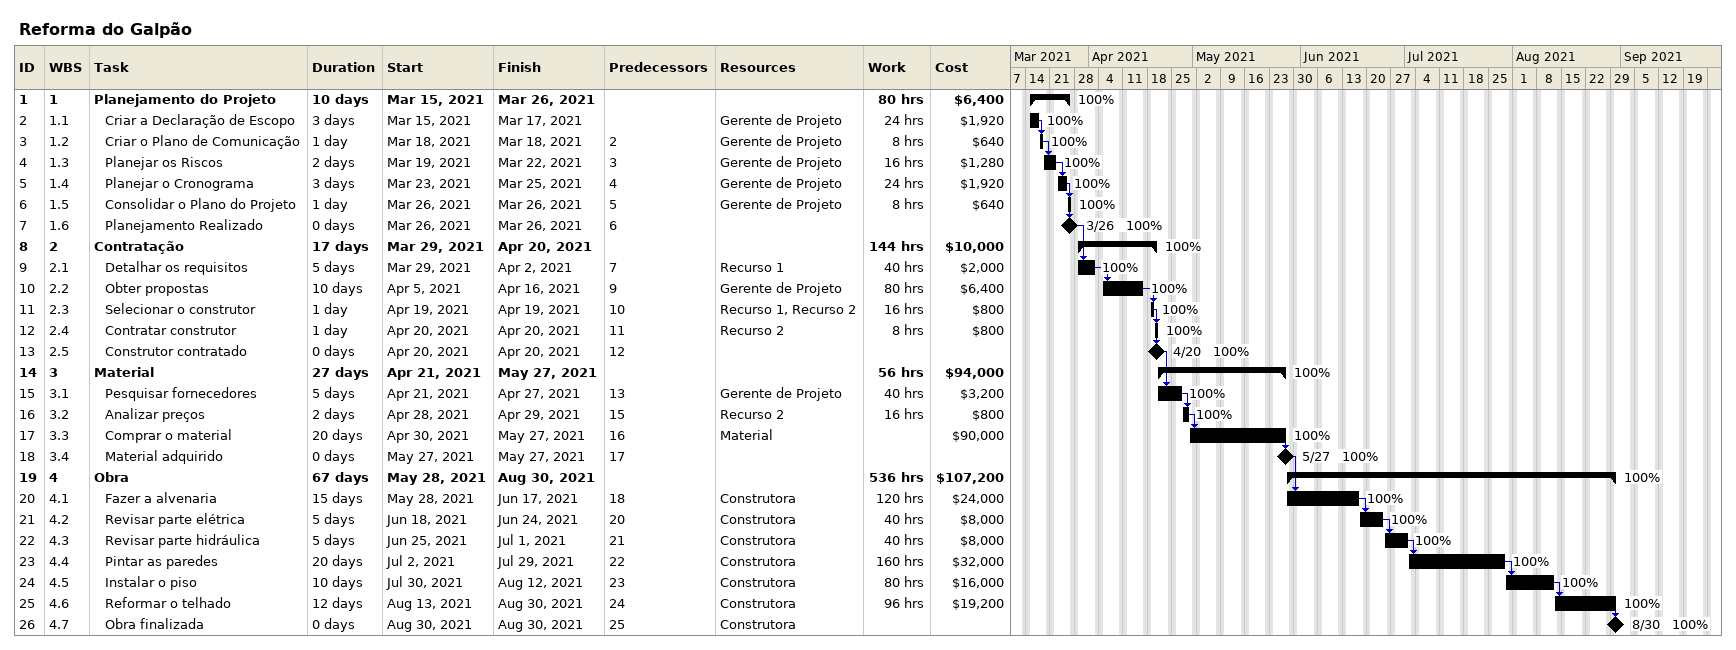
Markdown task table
Reforma do Galpão

| ID | WBS | Task | Duration | Start | Finish | Predecessors | Resources | % complete | Work (h) | Cost ($) |
|---|---|---|---|---|---|---|---|---|---|---|
| 1 | 1 | **Planejamento do Projeto** | 10d | 2021-03-15 | 2021-03-26 |  |  | 100 | 80 | 6400 |
| 2 | 1.1 | Criar a Declaração de Escopo | 3d | 2021-03-15 | 2021-03-17 |  | Gerente de Projeto | 100 | 24 | 1920 |
| 3 | 1.2 | Criar o Plano de Comunicação | 1d | 2021-03-18 | 2021-03-18 | 2 | Gerente de Projeto | 100 | 8 | 640 |
| 4 | 1.3 | Planejar os Riscos | 2d | 2021-03-19 | 2021-03-22 | 3 | Gerente de Projeto | 100 | 16 | 1280 |
| 5 | 1.4 | Planejar o Cronograma | 3d | 2021-03-23 | 2021-03-25 | 4 | Gerente de Projeto | 100 | 24 | 1920 |
| 6 | 1.5 | Consolidar o Plano do Projeto | 1d | 2021-03-26 | 2021-03-26 | 5 | Gerente de Projeto | 100 | 8 | 640 |
| 7 | 1.6 | Planejamento Realizado | 0d | 2021-03-26 | 2021-03-26 | 6 |  | 100 |  |  |
| 8 | 2 | **Contratação** | 17d | 2021-03-29 | 2021-04-20 |  |  | 100 | 144 | 10000 |
| 9 | 2.1 | Detalhar os requisitos | 5d | 2021-03-29 | 2021-04-02 | 7 | Recurso 1 | 100 | 40 | 2000 |
| 10 | 2.2 | Obter propostas | 10d | 2021-04-05 | 2021-04-16 | 9 | Gerente de Projeto | 100 | 80 | 6400 |
| 11 | 2.3 | Selecionar o construtor | 1d | 2021-04-19 | 2021-04-19 | 10 | Recurso 1, Recurso 2 | 100 | 16 | 800 |
| 12 | 2.4 | Contratar construtor | 1d | 2021-04-20 | 2021-04-20 | 11 | Recurso 2 | 100 | 8 | 800 |
| 13 | 2.5 | Construtor contratado | 0d | 2021-04-20 | 2021-04-20 | 12 |  | 100 |  |  |
| 14 | 3 | **Material** | 27d | 2021-04-21 | 2021-05-27 |  |  | 100 | 56 | 94000 |
| 15 | 3.1 | Pesquisar fornecedores | 5d | 2021-04-21 | 2021-04-27 | 13 | Gerente de Projeto | 100 | 40 | 3200 |
| 16 | 3.2 | Analizar preços | 2d | 2021-04-28 | 2021-04-29 | 15 | Recurso 2 | 100 | 16 | 800 |
| 17 | 3.3 | Comprar o material | 20d | 2021-04-30 | 2021-05-27 | 16 | Material | 100 |  | 90000 |
| 18 | 3.4 | Material adquirido | 0d | 2021-05-27 | 2021-05-27 | 17 |  | 100 |  |  |
| 19 | 4 | **Obra** | 67d | 2021-05-28 | 2021-08-30 |  |  | 100 | 536 | 107200 |
| 20 | 4.1 | Fazer a alvenaria | 15d | 2021-05-28 | 2021-06-17 | 18 | Construtora | 100 | 120 | 24000 |
| 21 | 4.2 | Revisar parte elétrica | 5d | 2021-06-18 | 2021-06-24 | 20 | Construtora | 100 | 40 | 8000 |
| 22 | 4.3 | Revisar parte hidráulica | 5d | 2021-06-25 | 2021-07-01 | 21 | Construtora | 100 | 40 | 8000 |
| 23 | 4.4 | Pintar as paredes | 20d | 2021-07-02 | 2021-07-29 | 22 | Construtora | 100 | 160 | 32000 |
| 24 | 4.5 | Instalar o piso | 10d | 2021-07-30 | 2021-08-12 | 23 | Construtora | 100 | 80 | 16000 |
| 25 | 4.6 | Reformar o telhado | 12d | 2021-08-13 | 2021-08-30 | 24 | Construtora | 100 | 96 | 19200 |
| 26 | 4.7 | Obra finalizada | 0d | 2021-08-30 | 2021-08-30 | 25 | Construtora | 100 |  |  |
